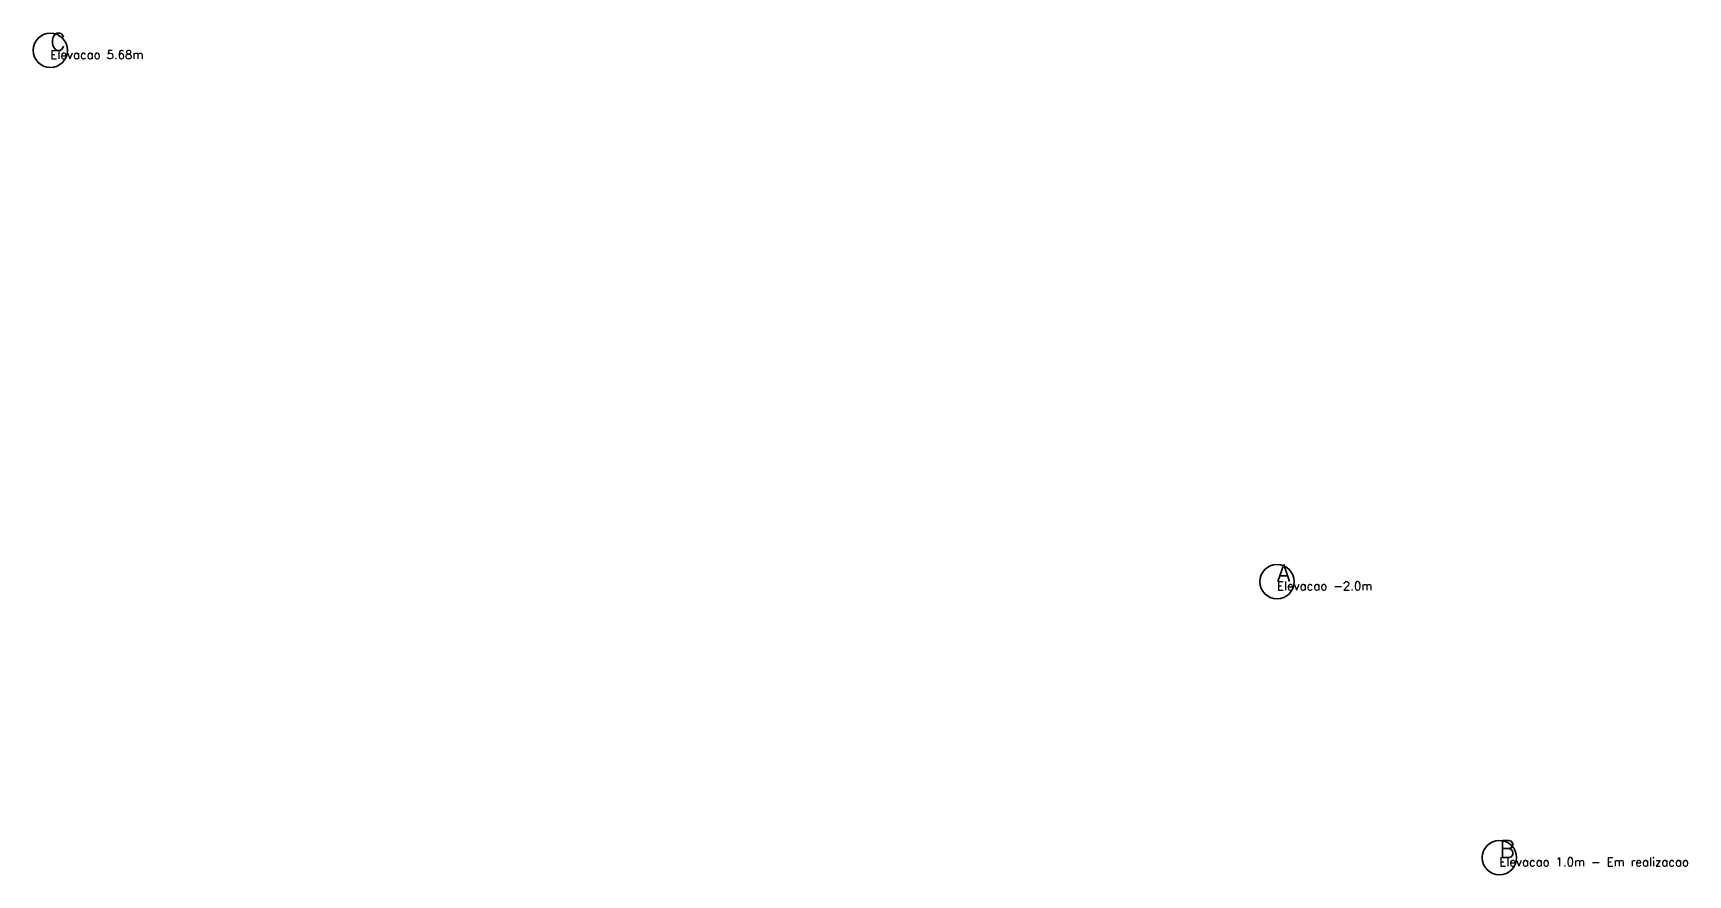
# Model space of a CAD drawing. Header units: millimetres. Extents: x -61 to 34.9, y -5 to 43.8.
import ezdxf
from ezdxf.enums import TextEntityAlignment as Align

# ---------------------------------------------------------------- set-up
doc = ezdxf.new("R2010")
doc.units = ezdxf.units.MM
doc.header["$LTSCALE"] = 0.01
for name, color, linetype in [('Cancelado', 1, 'Continuous'), ('Programado', 2, 'Continuous'), ('Realizado', 3, 'Continuous')]:
    doc.layers.add(name, color=color, linetype=linetype)
doc.styles.add('LOGSOND-SIMPLEX-GEOCOBA', font='simplex.shx')

# ---------------------------------------------------------------- blocks, each defined once
blk = doc.blocks.new('Locacao')
at = {"layer": 'Cancelado'}
blk.add_circle((-60, 42.8), 1, dxfattribs=at)
at = {"layer": 'Programado'}
blk.add_circle((24, -4), 1, dxfattribs=at)
at = {"layer": 'Realizado'}
blk.add_circle((11.11, 12), 1, dxfattribs=at)
at = {"layer": 'Cancelado', "style": 'LOGSOND-SIMPLEX-GEOCOBA'}
blk.add_text('C', height=1, dxfattribs=at).set_placement((-60, 42.8))
blk.add_text('Elevacao 5.68m', height=0.5, dxfattribs=at).set_placement((-60, 42.8), align=Align.TOP_LEFT)
at = {"layer": 'Programado', "style": 'LOGSOND-SIMPLEX-GEOCOBA'}
blk.add_text('B', height=1, dxfattribs=at).set_placement((24, -4))
blk.add_text('Elevacao 1.0m - Em realizacao', height=0.5, dxfattribs=at).set_placement((24, -4), align=Align.TOP_LEFT)
at = {"layer": 'Realizado', "style": 'LOGSOND-SIMPLEX-GEOCOBA'}
blk.add_text('A', height=1, dxfattribs=at).set_placement((11.11, 12))
blk.add_text('Elevacao -2.0m', height=0.5, dxfattribs=at).set_placement((11.11, 12), align=Align.TOP_LEFT)

msp = doc.modelspace()

# ---------------------------------------------------------------- block references
at = {"layer": 'Cancelado'}
msp.add_blockref('Locacao', (0, 0), dxfattribs=at)

doc.saveas('drawing.dxf')
